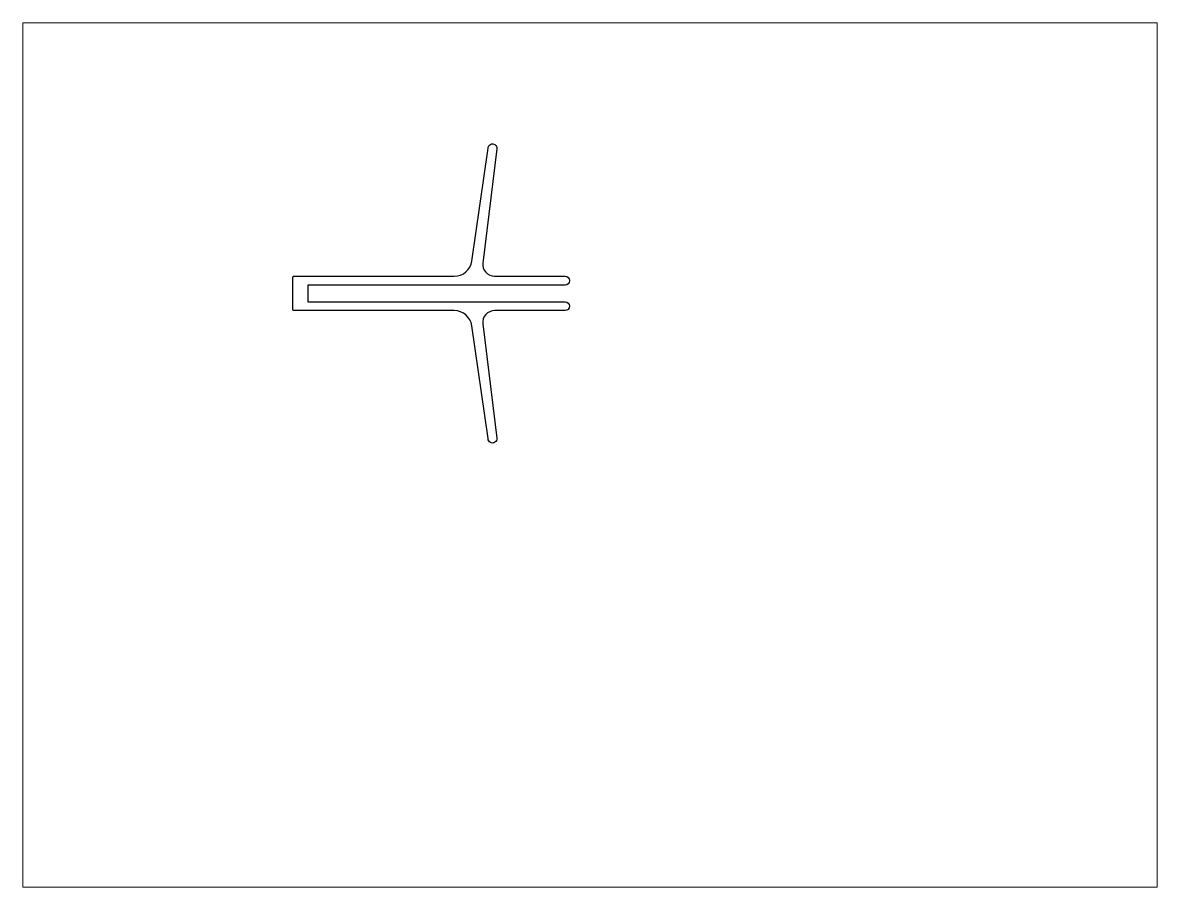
# Paper-space layout 'Layout1' of a CAD drawing. Extents: x 27 to 240, y 20 to 183.
# The model-space entities are those that its viewports show. They can reach past a viewport. Long polylines and large blocks are cut down to what shows.
import ezdxf

# ---------------------------------------------------------------- set-up
doc = ezdxf.new("R2010")
doc.units = 0
doc.header["$LTSCALE"] = 15
doc.layers.get('0').update_dxf_attribs({"linetype": 'CONTINUOUS'})

msp = doc.modelspace()

# ---------------------------------------------------------------- linework, layer by layer
at = {"color": 0, "linetype": 'CONTINUOUS', "ltscale": 0.05}
msp.add_lwpolyline([(155.86, 234.57, -1.063031), (158.84, 234.39), (154.08, 195.56, 0.450467), (158.05, 191.07), (182.03, 191.07, -1), (182.03, 188.07), (94.53, 188.07), (94.53, 182.37), (182.03, 182.37, -1), (182.03, 179.37), (158.05, 179.37, 0.450467), (154.08, 174.88), (158.84, 136.05, -1.063031), (155.86, 135.87), (150.31, 174.23, 0.372775), (144.37, 179.37), (89.83, 179.37, -0.414214), (89.53, 179.67), (89.53, 190.77, -0.414214), (89.83, 191.07), (144.37, 191.07, 0.372775), (150.31, 196.21)], format="xyb", close=True, dxfattribs=at)

psp = doc.layouts.get("Layout1")

# ---------------------------------------------------------------- viewports
at = {"layer": '0', "color": 0, "linetype": 'BYBLOCK', "ltscale": 0.05}
psp.add_viewport(center=(133.35, 101.6), size=(213.36, 162.56), view_center_point=(190.51, 130.3), view_height=293.8955, dxfattribs=at)

doc.saveas('drawing.dxf')
